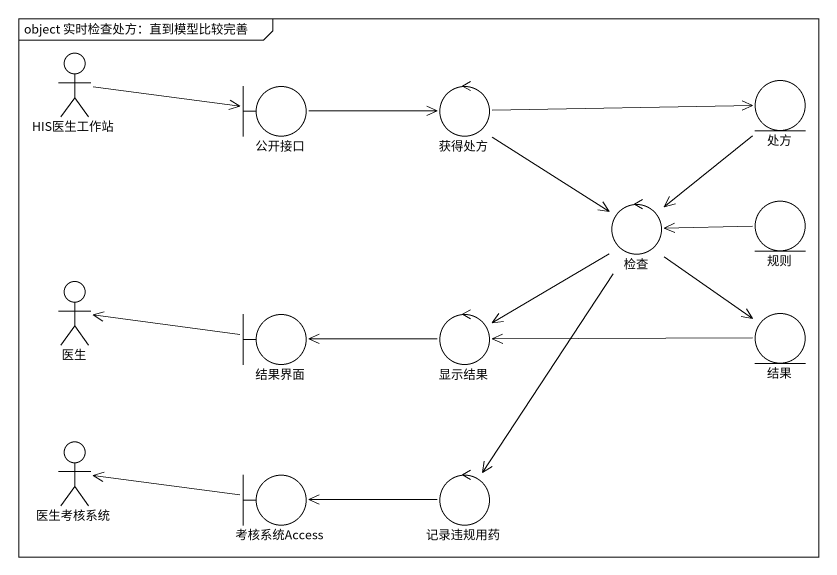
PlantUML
@startuml
mainframe object 实时检查处方：直到模型比较完善
actor HIS医生工作站
boundary 公开接口
control 获得处方
entity 处方
control 检查
entity 规则
actor 医生
boundary 结果界面
control 显示结果
entity 结果
actor 医生考核系统
boundary 考核系统Access
control 记录违规用药
HIS医生工作站 -right-> 公开接口
公开接口 -right-> 获得处方
获得处方 -right-> 处方
获得处方 --> 检查
处方 --> 检查
检查 --> 显示结果
检查 --> 结果
检查 --> 记录违规用药
规则 -left-> 检查
结果界面 -left-> 医生
显示结果 -left-> 结果界面
结果 -left-> 显示结果
考核系统Access -left-> 医生考核系统
记录违规用药 -left-> 考核系统Access
@enduml
